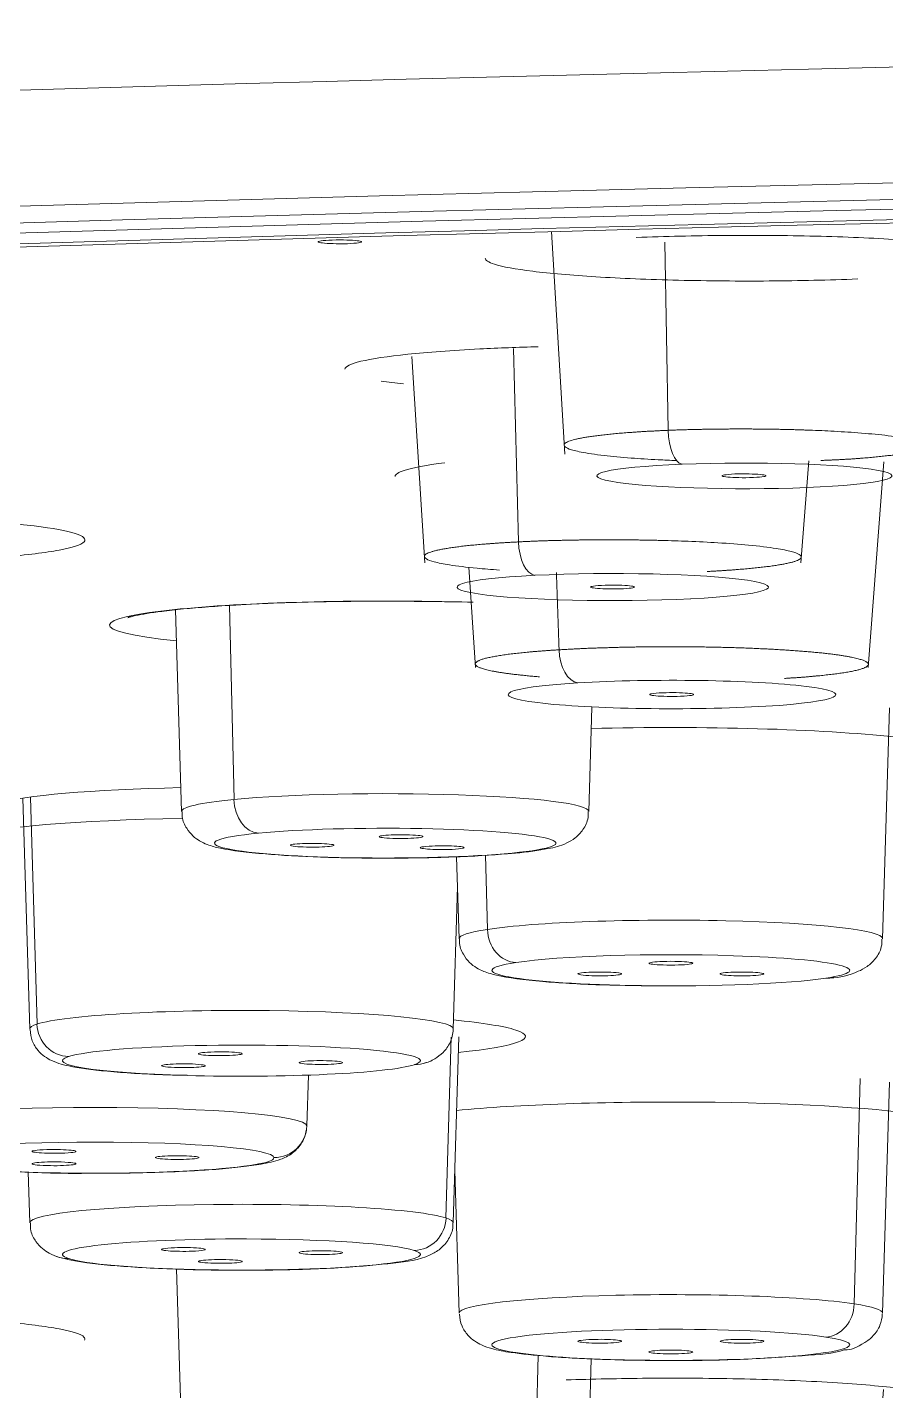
# Model space of a CAD drawing. Extents: x 19821 to 22981, y -91 to 2224.
# Drawn here: x 20650.47 to 20658.31, y 1301.33 to 1313.79 of the extents above; entities that cross this region are included whole.
import ezdxf

# ---------------------------------------------------------------- set-up
doc = ezdxf.new("R2010")
doc.units = 0
doc.header["$LTSCALE"] = 10
doc.header["$MEASUREMENT"] = 0
doc.layers.add('1', color=7, linetype='CONTINUOUS')

msp = doc.modelspace()

# ---------------------------------------------------------------- linework, layer by layer
at = {"layer": '1', "color": 7, "linetype": 'Continuous', "lineweight": 18}
for p, q in [((20655.259, 1311.92), (20655.38, 1309.886)), ((20653.985, 1310.778), (20654.102, 1308.893)), ((20657.536, 1308.893), (20657.61, 1309.827)), ((20658.152, 1307.937), (20658.294, 1309.818)), ((20654.505, 1308.854), (20654.565, 1307.937)), ((20651.827, 1308.465), (20651.882, 1306.623)), ((20655.6, 1306.623), (20655.629, 1307.577)), ((20658.283, 1305.461), (20658.347, 1307.571)), ((20650.431, 1306.745), (20650.495, 1304.636)), ((20654.393, 1306.21), (20654.416, 1305.461)), ((20654.362, 1304.636), (20654.401, 1305.939)), ((20654.362, 1302.866), (20654.413, 1304.564)), ((20653.025, 1303.751), (20653.039, 1304.215)), ((20658.283, 1302.04), (20658.347, 1304.15)), ((20650.481, 1303.33), (20650.495, 1302.866)), ((20654.377, 1303.344), (20654.416, 1302.04)), ((20651.835, 1302.445), (20651.882, 1300.879)), ((20655.6, 1300.879), (20655.622, 1301.624)), ((20658.152, 1299.477), (20658.292, 1301.342))]:
    msp.add_line(p, q, dxfattribs=at)
at = {"layer": '1', "color": 7, "linetype": 'Continuous', "lineweight": 13}
for p, q in [((20656.294, 1311.823), (20656.325, 1310.105)), ((20654.912, 1310.852), (20654.958, 1309.086)), ((20652.32, 1308.505), (20652.36, 1306.732)), ((20650.5, 1306.755), (20650.561, 1304.68)), ((20654.657, 1306.225), (20654.675, 1305.546)), ((20654.344, 1304.56), (20654.296, 1302.91)), ((20658.078, 1304.183), (20658.024, 1302.125)), ((20655.122, 1300.988), (20655.137, 1301.655))]:
    msp.add_line(p, q, dxfattribs=at)
for centre, major_axis, ratio, start_param, end_param in [((20690.341, 1302.937), (-124.486, 0), 0.087156, 4.712389, 6.292218), ((20653.741, 1308.326), (2.519, 0), 0.087156, 1.253921, 2.408554), ((20653.741, 1308.326), (2.519, 0), 0.087156, 2.408554, 3.85457), ((20656.349, 1307.164), (2.594, 0), 0.087156, 5.759587, 8.137919), ((20653.741, 1306.624), (-1.859, 0), 0.087156, 3.138976, 5.550147), ((20653.741, 1306.624), (-1.859, 0), 0.087156, 5.550147, 6.285819), ((20652.583, 1306.723), (0.029, -0.299), 0.740317, 4.612368, 6.153173), ((20652.428, 1306.339), (2.594, 0), 0.087156, 1.780628, 2.879793), ((20653.741, 1306.334), (-1.559, 0), 0.087156, 5.550147, 8.69174), ((20653.741, 1306.334), (-1.559, 0), 0.087156, 2.408554, 4.495799), ((20656.349, 1305.462), (-1.934, 0), 0.087156, 5.759587, 6.285853), ((20656.349, 1305.462), (-1.934, 0), 0.087156, 3.139009, 5.759587), ((20654.935, 1305.542), (0.045, -0.297), 0.86273, 4.569156, 6.109962), ((20656.349, 1305.172), (-1.634, 0), 0.087156, 2.617994, 4.355295), ((20656.349, 1305.172), (-1.634, 0), 0.087156, 5.759587, 7.687494), ((20652.428, 1304.637), (-1.934, 0), 0.087156, 3.138974, 6.021386), ((20652.428, 1304.637), (-1.934, 0), 0.087156, 6.021386, 6.287294), ((20650.85, 1304.683), (0.093, -0.285), 0.96225, 4.416408, 5.957214), ((20652.428, 1304.568), (2.594, 0), 0.087156, 0.261799, 0.728277), ((20652.428, 1304.568), (2.594, 0), 0.087156, 5.581007, 6.544985), ((20652.428, 1304.347), (-1.634, 0), 0.087156, 2.879793, 6.021386), ((20652.428, 1304.347), (-1.634, 0), 0.087156, 6.021386, 7.544862), ((20654.007, 1304.609), (-0.093, 0.285), 0.96225, 2.815621, 3.197306), ((20651.091, 1303.751), (-1.934, 0), 0.087156, 3.141593, 6.283185), ((20656.349, 1303.743), (2.594, 0), 0.087156, 0.523599, 2.425146), ((20652.725, 1303.76), (0.3, 0), 0.996195, 4.712389, 6.253194), ((20651.091, 1303.461), (-1.634, 0), 0.087156, 3.141593, 6.283185), ((20651.091, 1303.461), (-1.634, 0), 0.087156, 0, 3.141593), ((20652.428, 1302.866), (-1.934, 0), 0.087156, 3.403392, 6.285804), ((20654.007, 1302.912), (-0.093, -0.285), 0.96225, 0.325972, 1.866777), ((20652.428, 1302.866), (-1.934, 0), 0.087156, 3.139103, 3.403392), ((20652.428, 1302.576), (-1.634, 0), 0.087156, 4.683395, 6.544985), ((20650.85, 1302.838), (0.093, 0.285), 0.96225, 3.082554, 3.467564), ((20652.428, 1302.576), (-1.634, 0), 0.087156, 0.261799, 3.403392), ((20656.349, 1302.041), (-1.934, 0), 0.087156, 3.665191, 6.285769), ((20657.764, 1302.121), (-0.045, -0.297), 0.86273, 0.173224, 1.714029), ((20656.349, 1302.041), (-1.934, 0), 0.087156, 3.138925, 3.665191), ((20656.349, 1301.751), (-1.634, 0), 0.087156, 3.665191, 6.806784), ((20656.349, 1301.751), (-1.634, 0), 0.087156, 0.523599, 3.665191)]:
    msp.add_ellipse(centre, major_axis=major_axis, ratio=ratio, start_param=start_param, end_param=end_param, dxfattribs=at)
at = {"layer": '1', "color": 7, "linetype": 'Continuous', "lineweight": 18}
for centre, major_axis, ratio, start_param, end_param in [((20690.341, 1301.967), (-123.486, 0), 0.087156, 4.712389, 6.221456), ((20690.341, 1301.967), (121.8, 0), 0.087156, 1.570796, 4.70718), ((20690.341, 1302.016), (119.248, 0), 0.087156, 1.570796, 3.197179), ((20690.341, 1301.967), (-120.85, 0), 0.087156, 4.712389, 7.853982), ((20690.341, 1301.967), (119.464, 0), 0.087156, 1.570796, 3.186508), ((20656.452, 1310.094), (0.012, -0.3), 0.421238, 4.660047, 6.186708), ((20657.022, 1309.689), (-1.348, 0), 0.087156, 5.148781, 8.289831), ((20657.021, 1309.689), (-1.348, 0), 0.087156, 2.007474, 5.147951), ((20655.108, 1309.079), (0.015, -0.3), 0.498195, 4.664252, 6.182377), ((20655.819, 1308.673), (-1.422, 0), 0.087155, 2.094508, 5.235688), ((20655.82, 1308.673), (-1.422, 0), 0.087156, 5.235979, 8.377401), ((20655.5, 1308.097), (0.018, -0.299), 0.571416, 4.667181, 6.176721), ((20656.36, 1307.692), (-1.496, 0), 0.087157, 5.323976, 8.464053), ((20656.359, 1307.691), (-1.496, 0), 0.087156, 2.181689, 5.323153), ((20652.428, 1306.647), (2.294, 0), 0.087156, 1.814017, 2.879793), ((20653.741, 1306.334), (-1.559, 0), 0.087156, 4.495799, 5.550147), ((20654.9, 1306.542), (-0.029, 0.299), 0.740317, 3.01158, 3.276551), ((20656.349, 1305.172), (-1.634, 0), 0.087156, 4.355295, 5.759587), ((20656.349, 1305.172), (-1.634, 0), 0.087156, 1.404308, 2.617994), ((20657.764, 1305.4), (-0.045, 0.297), 0.86273, 2.968369, 3.25484), ((20652.428, 1304.347), (-1.634, 0), 0.087156, 1.261677, 2.879793), ((20652.428, 1302.576), (-1.634, 0), 0.087156, 3.403392, 4.683395), ((20654.935, 1301.979), (0.045, 0.297), 0.86273, 3.02813, 3.314816)]:
    msp.add_ellipse(centre, major_axis=major_axis, ratio=ratio, start_param=start_param, end_param=end_param, dxfattribs=at)
for points in [[(20653.258, 1311.843), (20653.212, 1311.841), (20653.144, 1311.836), (20653.117, 1311.826), (20653.158, 1311.816), (20653.26, 1311.809), (20653.345, 1311.809), (20653.395, 1311.81)], [(20653.395, 1311.81), (20653.441, 1311.812), (20653.509, 1311.817), (20653.537, 1311.828), (20653.495, 1311.838), (20653.394, 1311.844), (20653.308, 1311.844), (20653.258, 1311.843)], [(20654.605, 1310.848), (20654.778, 1310.857), (20654.956, 1310.864), (20655.138, 1310.868)], [(20653.909, 1310.529), (20653.834, 1310.537), (20653.766, 1310.546), (20653.705, 1310.555)], [(20656.933, 1309.706), (20656.889, 1309.703), (20656.825, 1309.698), (20656.808, 1309.687), (20656.859, 1309.677), (20656.968, 1309.672), (20657.054, 1309.672), (20657.103, 1309.674)], [(20657.103, 1309.674), (20657.147, 1309.676), (20657.211, 1309.681), (20657.227, 1309.693), (20657.176, 1309.702), (20657.067, 1309.708), (20656.981, 1309.707), (20656.933, 1309.706)], [(20655.716, 1308.688), (20655.674, 1308.686), (20655.616, 1308.68), (20655.61, 1308.669), (20655.671, 1308.66), (20655.785, 1308.655), (20655.87, 1308.656), (20655.916, 1308.658)], [(20655.916, 1308.658), (20655.958, 1308.661), (20656.016, 1308.666), (20656.022, 1308.678), (20655.961, 1308.687), (20655.847, 1308.692), (20655.763, 1308.69), (20655.716, 1308.688)], [(20656.242, 1307.706), (20656.203, 1307.703), (20656.151, 1307.697), (20656.156, 1307.686), (20656.225, 1307.677), (20656.344, 1307.673), (20656.427, 1307.675), (20656.471, 1307.677)], [(20656.471, 1307.677), (20656.51, 1307.68), (20656.563, 1307.686), (20656.557, 1307.698), (20656.488, 1307.706), (20656.369, 1307.71), (20656.287, 1307.708), (20656.242, 1307.706)], [(20653.266, 1306.32), (20653.245, 1306.324), (20653.193, 1306.33), (20653.068, 1306.333), (20652.955, 1306.33), (20652.874, 1306.321), (20652.874, 1306.314), (20652.885, 1306.309)], [(20652.885, 1306.309), (20652.906, 1306.305), (20652.958, 1306.299), (20653.082, 1306.296), (20653.196, 1306.3), (20653.276, 1306.308), (20653.276, 1306.316), (20653.266, 1306.32)], [(20653.928, 1306.41), (20653.877, 1306.411), (20653.79, 1306.41), (20653.7, 1306.402), (20653.676, 1306.392), (20653.722, 1306.381), (20653.796, 1306.378), (20653.845, 1306.376)], [(20653.845, 1306.376), (20653.896, 1306.376), (20653.983, 1306.377), (20654.073, 1306.385), (20654.097, 1306.395), (20654.052, 1306.405), (20653.977, 1306.409), (20653.928, 1306.41)], [(20654.113, 1306.304), (20654.082, 1306.301), (20654.047, 1306.294), (20654.082, 1306.283), (20654.171, 1306.276), (20654.297, 1306.274), (20654.372, 1306.278), (20654.41, 1306.281)], [(20654.41, 1306.281), (20654.44, 1306.285), (20654.475, 1306.292), (20654.441, 1306.303), (20654.352, 1306.309), (20654.225, 1306.311), (20654.151, 1306.307), (20654.113, 1306.304)], [(20656.349, 1305.255), (20656.298, 1305.254), (20656.215, 1305.252), (20656.146, 1305.242), (20656.147, 1305.232), (20656.217, 1305.223), (20656.299, 1305.22), (20656.349, 1305.22)], [(20656.349, 1305.22), (20656.401, 1305.22), (20656.484, 1305.223), (20656.553, 1305.232), (20656.552, 1305.243), (20656.482, 1305.252), (20656.4, 1305.254), (20656.349, 1305.255)], [(20655.873, 1305.148), (20655.843, 1305.152), (20655.778, 1305.157), (20655.649, 1305.157), (20655.546, 1305.152), (20655.488, 1305.142), (20655.506, 1305.135), (20655.527, 1305.13)], [(20655.527, 1305.13), (20655.557, 1305.127), (20655.622, 1305.122), (20655.751, 1305.121), (20655.854, 1305.127), (20655.912, 1305.136), (20655.894, 1305.144), (20655.873, 1305.148)], [(20656.826, 1305.148), (20656.805, 1305.144), (20656.787, 1305.136), (20656.846, 1305.126), (20656.95, 1305.121), (20657.078, 1305.122), (20657.142, 1305.127), (20657.172, 1305.13)], [(20657.172, 1305.13), (20657.193, 1305.135), (20657.211, 1305.142), (20657.151, 1305.152), (20657.048, 1305.157), (20656.92, 1305.157), (20656.856, 1305.152), (20656.826, 1305.148)], [(20652.183, 1304.427), (20652.134, 1304.425), (20652.061, 1304.421), (20652.023, 1304.41), (20652.054, 1304.4), (20652.149, 1304.393), (20652.236, 1304.392), (20652.286, 1304.393)], [(20652.286, 1304.393), (20652.334, 1304.395), (20652.407, 1304.399), (20652.446, 1304.41), (20652.414, 1304.42), (20652.319, 1304.427), (20652.233, 1304.428), (20652.183, 1304.427)], [(20652.039, 1304.313), (20651.999, 1304.316), (20651.922, 1304.319), (20651.796, 1304.317), (20651.712, 1304.309), (20651.685, 1304.298), (20651.724, 1304.292), (20651.757, 1304.288)], [(20651.757, 1304.288), (20651.797, 1304.285), (20651.874, 1304.282), (20652, 1304.284), (20652.084, 1304.292), (20652.111, 1304.303), (20652.072, 1304.309), (20652.039, 1304.313)], [(20652.96, 1304.334), (20652.952, 1304.33), (20652.956, 1304.322), (20653.044, 1304.314), (20653.159, 1304.311), (20653.281, 1304.315), (20653.328, 1304.321), (20653.346, 1304.325)], [(20653.346, 1304.325), (20653.354, 1304.33), (20653.349, 1304.337), (20653.262, 1304.346), (20653.147, 1304.348), (20653.025, 1304.345), (20652.978, 1304.339), (20652.96, 1304.334)], [(20650.616, 1303.533), (20650.574, 1303.531), (20650.516, 1303.525), (20650.51, 1303.514), (20650.571, 1303.505), (20650.685, 1303.5), (20650.769, 1303.501), (20650.816, 1303.503)], [(20650.816, 1303.503), (20650.858, 1303.506), (20650.916, 1303.511), (20650.921, 1303.523), (20650.861, 1303.531), (20650.747, 1303.537), (20650.663, 1303.535), (20650.616, 1303.533)], [(20652.041, 1303.461), (20652.036, 1303.466), (20652.008, 1303.473), (20651.9, 1303.479), (20651.78, 1303.479), (20651.673, 1303.473), (20651.646, 1303.466), (20651.641, 1303.461)], [(20651.641, 1303.461), (20651.646, 1303.457), (20651.674, 1303.45), (20651.782, 1303.444), (20651.902, 1303.444), (20652.009, 1303.45), (20652.036, 1303.457), (20652.041, 1303.461)], [(20650.816, 1303.42), (20650.769, 1303.422), (20650.684, 1303.423), (20650.569, 1303.418), (20650.51, 1303.409), (20650.517, 1303.398), (20650.575, 1303.392), (20650.616, 1303.39)], [(20650.616, 1303.39), (20650.663, 1303.388), (20650.748, 1303.386), (20650.863, 1303.392), (20650.922, 1303.401), (20650.915, 1303.412), (20650.857, 1303.417), (20650.816, 1303.42)], [(20651.757, 1302.635), (20651.724, 1302.631), (20651.685, 1302.624), (20651.713, 1302.613), (20651.798, 1302.606), (20651.923, 1302.604), (20652, 1302.607), (20652.039, 1302.61)], [(20652.039, 1302.61), (20652.072, 1302.613), (20652.111, 1302.62), (20652.083, 1302.631), (20651.998, 1302.639), (20651.873, 1302.641), (20651.796, 1302.637), (20651.757, 1302.635)], [(20653.346, 1302.598), (20653.327, 1302.602), (20653.28, 1302.608), (20653.157, 1302.611), (20653.042, 1302.609), (20652.956, 1302.6), (20652.952, 1302.593), (20652.96, 1302.588)], [(20652.96, 1302.588), (20652.978, 1302.584), (20653.026, 1302.578), (20653.149, 1302.575), (20653.264, 1302.577), (20653.35, 1302.586), (20653.354, 1302.593), (20653.346, 1302.598)], [(20652.286, 1302.53), (20652.235, 1302.53), (20652.148, 1302.53), (20652.053, 1302.522), (20652.023, 1302.512), (20652.062, 1302.502), (20652.135, 1302.498), (20652.183, 1302.496)], [(20652.183, 1302.496), (20652.233, 1302.495), (20652.32, 1302.496), (20652.416, 1302.503), (20652.446, 1302.513), (20652.406, 1302.524), (20652.334, 1302.528), (20652.286, 1302.53)], [(20655.527, 1301.792), (20655.506, 1301.788), (20655.488, 1301.781), (20655.547, 1301.771), (20655.651, 1301.766), (20655.779, 1301.766), (20655.843, 1301.771), (20655.873, 1301.775)], [(20655.873, 1301.775), (20655.894, 1301.779), (20655.912, 1301.787), (20655.852, 1301.797), (20655.749, 1301.802), (20655.621, 1301.801), (20655.557, 1301.796), (20655.527, 1301.792)], [(20656.349, 1301.703), (20656.298, 1301.703), (20656.215, 1301.7), (20656.146, 1301.691), (20656.147, 1301.68), (20656.217, 1301.671), (20656.299, 1301.669), (20656.349, 1301.668)], [(20656.349, 1301.668), (20656.401, 1301.669), (20656.484, 1301.671), (20656.553, 1301.681), (20656.552, 1301.691), (20656.482, 1301.7), (20656.4, 1301.703), (20656.349, 1301.703)], [(20657.172, 1301.792), (20657.142, 1301.796), (20657.077, 1301.801), (20656.948, 1301.802), (20656.845, 1301.796), (20656.787, 1301.786), (20656.805, 1301.779), (20656.826, 1301.775)], [(20656.826, 1301.775), (20656.856, 1301.771), (20656.921, 1301.766), (20657.05, 1301.766), (20657.153, 1301.771), (20657.211, 1301.781), (20657.193, 1301.788), (20657.172, 1301.792)]]:
    msp.add_open_spline(points, degree=3, dxfattribs=at)
for points, knots in [([(20656.034, 1311.866), (20656.298, 1311.877), (20656.834, 1311.889), (20657.683, 1311.883), (20658.456, 1311.85), (20659.038, 1311.799), (20659.377, 1311.737), (20659.439, 1311.693), (20659.435, 1311.674)], [0, 0, 0, 0, 0.171891, 0.343781, 0.515672, 0.687562, 0.859453, 1, 1, 1, 1]), ([(20658.056, 1311.488), (20657.792, 1311.477), (20657.256, 1311.465), (20656.407, 1311.472), (20655.634, 1311.504), (20655.052, 1311.555), (20654.719, 1311.616), (20654.654, 1311.659), (20654.654, 1311.677)], [0, 0, 0, 0, 0.173425, 0.346849, 0.520274, 0.693699, 0.867123, 1, 1, 1, 1]), ([(20653.373, 1310.665), (20653.376, 1310.689), (20653.475, 1310.738), (20653.913, 1310.803), (20654.346, 1310.835), (20654.605, 1310.848)], [0, 0, 0, 0, 0.324104, 0.662052, 1, 1, 1, 1]), ([(20656.399, 1309.829), (20656.343, 1309.831), (20656.198, 1309.837), (20655.967, 1309.852), (20655.719, 1309.875), (20655.528, 1309.904), (20655.415, 1309.933), (20655.371, 1309.96), (20655.375, 1309.984), (20655.412, 1310.004), (20655.456, 1310.017), (20655.489, 1310.025), (20655.506, 1310.029), (20655.523, 1310.033), (20655.542, 1310.036), (20655.562, 1310.04), (20655.582, 1310.043), (20655.603, 1310.046), (20655.626, 1310.05), (20655.649, 1310.053), (20655.673, 1310.056), (20655.698, 1310.059), (20655.723, 1310.062), (20655.75, 1310.065), (20655.777, 1310.068), (20655.805, 1310.071), (20655.833, 1310.074), (20655.862, 1310.076), (20655.892, 1310.079), (20655.923, 1310.081), (20655.954, 1310.084), (20655.985, 1310.086), (20656.017, 1310.088), (20656.05, 1310.091), (20656.083, 1310.093), (20656.116, 1310.095), (20656.15, 1310.097), (20656.185, 1310.098), (20656.219, 1310.1), (20656.254, 1310.102), (20656.29, 1310.103), (20656.314, 1310.104), (20656.325, 1310.105)], [0, 0, 0, 0, 0.047565, 0.125486, 0.216926, 0.321847, 0.40686, 0.483254, 0.551029, 0.610185, 0.660721, 0.672245, 0.683729, 0.695175, 0.706583, 0.717951, 0.729281, 0.740572, 0.751825, 0.763039, 0.774214, 0.785351, 0.796449, 0.807509, 0.81853, 0.829512, 0.840456, 0.851361, 0.862228, 0.873057, 0.883847, 0.894598, 0.905311, 0.915986, 0.926622, 0.937219, 0.947779, 0.9583, 0.968782, 0.979227, 0.989632, 1, 1, 1, 1]), ([(20656.325, 1310.105), (20656.332, 1310.105), (20656.345, 1310.106), (20656.364, 1310.106), (20656.384, 1310.107), (20656.403, 1310.108), (20656.423, 1310.109), (20656.443, 1310.109), (20656.463, 1310.11), (20656.483, 1310.11), (20656.503, 1310.111), (20656.524, 1310.112), (20656.544, 1310.112), (20656.565, 1310.113), (20656.586, 1310.113), (20656.607, 1310.114), (20656.628, 1310.114), (20656.649, 1310.114), (20656.67, 1310.115), (20656.692, 1310.115), (20656.713, 1310.116), (20656.735, 1310.116), (20656.756, 1310.116), (20656.778, 1310.116), (20656.8, 1310.117), (20656.822, 1310.117), (20656.844, 1310.117), (20656.866, 1310.117), (20656.888, 1310.117), (20656.91, 1310.118), (20656.932, 1310.118), (20656.955, 1310.118), (20656.977, 1310.118), (20656.999, 1310.118), (20657.022, 1310.118), (20657.044, 1310.118), (20657.067, 1310.118), (20657.089, 1310.117), (20657.112, 1310.117), (20657.135, 1310.117), (20657.157, 1310.117), (20657.18, 1310.117), (20657.203, 1310.116), (20657.225, 1310.116), (20657.248, 1310.116), (20657.271, 1310.115), (20657.293, 1310.115), (20657.316, 1310.115), (20657.339, 1310.114), (20657.361, 1310.114), (20657.384, 1310.113), (20657.406, 1310.113), (20657.429, 1310.112), (20657.451, 1310.112), (20657.474, 1310.111), (20657.496, 1310.11), (20657.518, 1310.11), (20657.541, 1310.109), (20657.563, 1310.108), (20657.655, 1310.105), (20657.828, 1310.098), (20658.076, 1310.082), (20658.325, 1310.059), (20658.516, 1310.03), (20658.629, 1310.001), (20658.673, 1309.974), (20658.668, 1309.95), (20658.631, 1309.93), (20658.587, 1309.917), (20658.554, 1309.909), (20658.538, 1309.905), (20658.52, 1309.901), (20658.501, 1309.898), (20658.482, 1309.894), (20658.461, 1309.891), (20658.44, 1309.887), (20658.417, 1309.884), (20658.394, 1309.881), (20658.37, 1309.878), (20658.345, 1309.875), (20658.32, 1309.872), (20658.293, 1309.869), (20658.266, 1309.866), (20658.238, 1309.863), (20658.21, 1309.86), (20658.181, 1309.858), (20658.151, 1309.855), (20658.121, 1309.852), (20658.09, 1309.85), (20658.058, 1309.848), (20658.026, 1309.845), (20657.993, 1309.843), (20657.96, 1309.841), (20657.927, 1309.839), (20657.893, 1309.837), (20657.859, 1309.836), (20657.824, 1309.834), (20657.789, 1309.832), (20657.754, 1309.831), (20657.73, 1309.83), (20657.718, 1309.829)], [0, 0, 0, 0, 0.004085, 0.008179, 0.01228, 0.016389, 0.020507, 0.024632, 0.028765, 0.032907, 0.037056, 0.041213, 0.045379, 0.049552, 0.053733, 0.057922, 0.06212, 0.066325, 0.070538, 0.074759, 0.078989, 0.083226, 0.087471, 0.091724, 0.095986, 0.100255, 0.104532, 0.108818, 0.113111, 0.117413, 0.121722, 0.126039, 0.130365, 0.134698, 0.13904, 0.143389, 0.147747, 0.152113, 0.156486, 0.160868, 0.165258, 0.169655, 0.174061, 0.178475, 0.182897, 0.187327, 0.191765, 0.196211, 0.200665, 0.205127, 0.209597, 0.214075, 0.218561, 0.223056, 0.227558, 0.232069, 0.236587, 0.241114, 0.245648, 0.250191, 0.297762, 0.355246, 0.422636, 0.499927, 0.562657, 0.619022, 0.66901, 0.71261, 0.749816, 0.758314, 0.766783, 0.775224, 0.783637, 0.792021, 0.800377, 0.808705, 0.817003, 0.825274, 0.833515, 0.841729, 0.849914, 0.85807, 0.866198, 0.874297, 0.882368, 0.89041, 0.898423, 0.906409, 0.914365, 0.922293, 0.930192, 0.938063, 0.945905, 0.953719, 0.961504, 0.96926, 0.976988, 0.984687, 0.992358, 1, 1, 1, 1]), ([(20653.831, 1309.684), (20653.832, 1309.702), (20653.898, 1309.747), (20654.119, 1309.788), (20654.285, 1309.809)], [0, 0, 0, 0, 0.419647, 1, 1, 1, 1]), ([(20647.705, 1309.315), (20647.881, 1309.32), (20648.356, 1309.328), (20649.147, 1309.322), (20649.941, 1309.289), (20650.58, 1309.234), (20650.958, 1309.164), (20651.044, 1309.085), (20650.807, 1309.009), (20650.473, 1308.967), (20650.255, 1308.948)], [0, 0, 0, 0, 0.081438, 0.212661, 0.343884, 0.475108, 0.606331, 0.737554, 0.868777, 1, 1, 1, 1]), ([(20654.784, 1308.829), (20654.711, 1308.834), (20654.538, 1308.848), (20654.329, 1308.873), (20654.183, 1308.902), (20654.111, 1308.929), (20654.092, 1308.954), (20654.11, 1308.975), (20654.142, 1308.989), (20654.169, 1308.997), (20654.182, 1309.001), (20654.197, 1309.005), (20654.213, 1309.009), (20654.23, 1309.013), (20654.248, 1309.016), (20654.267, 1309.02), (20654.287, 1309.023), (20654.307, 1309.027), (20654.329, 1309.03), (20654.352, 1309.034), (20654.376, 1309.037), (20654.4, 1309.04), (20654.426, 1309.044), (20654.452, 1309.047), (20654.479, 1309.05), (20654.506, 1309.053), (20654.535, 1309.056), (20654.564, 1309.058), (20654.594, 1309.061), (20654.624, 1309.064), (20654.655, 1309.066), (20654.687, 1309.069), (20654.719, 1309.071), (20654.752, 1309.074), (20654.785, 1309.076), (20654.819, 1309.078), (20654.853, 1309.08), (20654.888, 1309.082), (20654.923, 1309.084), (20654.947, 1309.085), (20654.958, 1309.086)], [0, 0, 0, 0, 0.080563, 0.203502, 0.303531, 0.393351, 0.47296, 0.542352, 0.601527, 0.615084, 0.628595, 0.642058, 0.655475, 0.668844, 0.682167, 0.695442, 0.708671, 0.721853, 0.734988, 0.748076, 0.761117, 0.774111, 0.787058, 0.799958, 0.812812, 0.825619, 0.838379, 0.851092, 0.863758, 0.876377, 0.88895, 0.901476, 0.913955, 0.926387, 0.938773, 0.951112, 0.963404, 0.975649, 0.987848, 1, 1, 1, 1]), ([(20654.958, 1309.086), (20654.964, 1309.086), (20654.975, 1309.087), (20654.992, 1309.088), (20655.009, 1309.088), (20655.027, 1309.089), (20655.044, 1309.09), (20655.061, 1309.091), (20655.079, 1309.091), (20655.097, 1309.092), (20655.115, 1309.093), (20655.133, 1309.094), (20655.151, 1309.094), (20655.169, 1309.095), (20655.187, 1309.095), (20655.206, 1309.096), (20655.224, 1309.097), (20655.243, 1309.097), (20655.262, 1309.098), (20655.281, 1309.098), (20655.3, 1309.099), (20655.319, 1309.099), (20655.338, 1309.1), (20655.357, 1309.1), (20655.377, 1309.101), (20655.396, 1309.101), (20655.416, 1309.102), (20655.436, 1309.102), (20655.455, 1309.102), (20655.475, 1309.103), (20655.495, 1309.103), (20655.515, 1309.103), (20655.535, 1309.104), (20655.556, 1309.104), (20655.576, 1309.104), (20655.596, 1309.104), (20655.616, 1309.105), (20655.637, 1309.105), (20655.657, 1309.105), (20655.678, 1309.105), (20655.699, 1309.105), (20655.719, 1309.105), (20655.74, 1309.105), (20655.761, 1309.105), (20655.782, 1309.105), (20655.802, 1309.105), (20655.823, 1309.105), (20655.844, 1309.105), (20655.865, 1309.105), (20655.886, 1309.105), (20655.907, 1309.105), (20655.928, 1309.105), (20655.949, 1309.105), (20655.97, 1309.104), (20655.991, 1309.104), (20656.012, 1309.104), (20656.033, 1309.104), (20656.055, 1309.103), (20656.076, 1309.103), (20656.097, 1309.103), (20656.118, 1309.102), (20656.139, 1309.102), (20656.16, 1309.102), (20656.181, 1309.101), (20656.202, 1309.101), (20656.223, 1309.1), (20656.244, 1309.1), (20656.34, 1309.097), (20656.526, 1309.091), (20656.8, 1309.078), (20657.082, 1309.056), (20657.309, 1309.028), (20657.455, 1308.999), (20657.528, 1308.972), (20657.547, 1308.948), (20657.529, 1308.927), (20657.496, 1308.913), (20657.47, 1308.904), (20657.456, 1308.9), (20657.442, 1308.897), (20657.426, 1308.893), (20657.409, 1308.889), (20657.391, 1308.885), (20657.372, 1308.882), (20657.352, 1308.878), (20657.332, 1308.875), (20657.31, 1308.871), (20657.287, 1308.868), (20657.264, 1308.864), (20657.239, 1308.861), (20657.214, 1308.858), (20657.188, 1308.855), (20657.161, 1308.852), (20657.133, 1308.849), (20657.105, 1308.846), (20657.076, 1308.843), (20657.046, 1308.84), (20657.015, 1308.838), (20656.984, 1308.835), (20656.953, 1308.833), (20656.92, 1308.83), (20656.887, 1308.828), (20656.854, 1308.826), (20656.82, 1308.823), (20656.786, 1308.821), (20656.751, 1308.819), (20656.716, 1308.817), (20656.692, 1308.816), (20656.68, 1308.816)], [0, 0, 0, 0, 0.003581, 0.007169, 0.010763, 0.014363, 0.01797, 0.021584, 0.025204, 0.02883, 0.032463, 0.036102, 0.039747, 0.043399, 0.047058, 0.050723, 0.054394, 0.058072, 0.061756, 0.065446, 0.069144, 0.072847, 0.076557, 0.080273, 0.083996, 0.087726, 0.091461, 0.095203, 0.098952, 0.102707, 0.106469, 0.110237, 0.114011, 0.117792, 0.121579, 0.125373, 0.129173, 0.13298, 0.136793, 0.140613, 0.144439, 0.148271, 0.15211, 0.155955, 0.159807, 0.163666, 0.16753, 0.171402, 0.175279, 0.179163, 0.183054, 0.186951, 0.190855, 0.194765, 0.198681, 0.202604, 0.206533, 0.210469, 0.214411, 0.21836, 0.222316, 0.226277, 0.230245, 0.23422, 0.238201, 0.242189, 0.246183, 0.250183, 0.29761, 0.355048, 0.422489, 0.499923, 0.562507, 0.618797, 0.668784, 0.712461, 0.74982, 0.7583, 0.766752, 0.775177, 0.783575, 0.791945, 0.800289, 0.808605, 0.816893, 0.825155, 0.833389, 0.841596, 0.849776, 0.857928, 0.866053, 0.874151, 0.882222, 0.890265, 0.898281, 0.906269, 0.91423, 0.922164, 0.930071, 0.93795, 0.945802, 0.953627, 0.961424, 0.969194, 0.976936, 0.984652, 0.99234, 1, 1, 1, 1]), ([(20651.898, 1308.473), (20652.043, 1308.487), (20652.422, 1308.516), (20653.202, 1308.545), (20653.949, 1308.545), (20654.409, 1308.538), (20654.545, 1308.535)], [0, 0, 0, 0, 0.22183, 0.533438, 0.854492, 1, 1, 1, 1]), ([(20651.423, 1308.414), (20651.41, 1308.403), (20651.388, 1308.391), (20651.391, 1308.394), (20651.469, 1308.417), (20651.649, 1308.447), (20651.825, 1308.466), (20651.898, 1308.473)], [0, 0, 0, 0, 0.08984, 0.214391, 0.42558, 0.786251, 1, 1, 1, 1]), ([(20655.149, 1307.853), (20655.142, 1307.854), (20655.125, 1307.855), (20655.1, 1307.857), (20655.075, 1307.859), (20655.05, 1307.862), (20655.025, 1307.864), (20655.001, 1307.867), (20654.978, 1307.869), (20654.954, 1307.872), (20654.931, 1307.874), (20654.909, 1307.877), (20654.881, 1307.88), (20654.848, 1307.885), (20654.812, 1307.89), (20654.778, 1307.895), (20654.747, 1307.901), (20654.718, 1307.906), (20654.692, 1307.912), (20654.668, 1307.917), (20654.647, 1307.923), (20654.628, 1307.928), (20654.612, 1307.934), (20654.598, 1307.939), (20654.587, 1307.945), (20654.577, 1307.951), (20654.571, 1307.956), (20654.566, 1307.962), (20654.563, 1307.967), (20654.563, 1307.972), (20654.564, 1307.978), (20654.568, 1307.983), (20654.573, 1307.988), (20654.58, 1307.993), (20654.589, 1307.998), (20654.6, 1308.003), (20654.612, 1308.008), (20654.626, 1308.013), (20654.641, 1308.018), (20654.658, 1308.022), (20654.676, 1308.027), (20654.696, 1308.031), (20654.716, 1308.035), (20654.738, 1308.039), (20654.761, 1308.043), (20654.785, 1308.047), (20654.81, 1308.051), (20654.836, 1308.055), (20654.863, 1308.059), (20654.891, 1308.062), (20654.919, 1308.066), (20654.948, 1308.069), (20654.978, 1308.072), (20655.008, 1308.075), (20655.038, 1308.078), (20655.069, 1308.081), (20655.101, 1308.084), (20655.133, 1308.086), (20655.165, 1308.089), (20655.197, 1308.091), (20655.23, 1308.094), (20655.263, 1308.096), (20655.295, 1308.098), (20655.318, 1308.099), (20655.329, 1308.1)], [0, 0, 0, 0, 0.009724, 0.020859, 0.032046, 0.043285, 0.054577, 0.06592, 0.077315, 0.088762, 0.100261, 0.111812, 0.123415, 0.145206, 0.166812, 0.188234, 0.209472, 0.230525, 0.251395, 0.27208, 0.29258, 0.312897, 0.333029, 0.352977, 0.372741, 0.392321, 0.411717, 0.430928, 0.449956, 0.468799, 0.487458, 0.505933, 0.524225, 0.542331, 0.560254, 0.577993, 0.595548, 0.612919, 0.630106, 0.647109, 0.663928, 0.680562, 0.697013, 0.71328, 0.729363, 0.745262, 0.760977, 0.776509, 0.791856, 0.807019, 0.821999, 0.836794, 0.851406, 0.865834, 0.880078, 0.894138, 0.908014, 0.921706, 0.935215, 0.948539, 0.96168, 0.974637, 0.987411, 1, 1, 1, 1]), ([(20655.329, 1308.1), (20655.334, 1308.1), (20655.346, 1308.101), (20655.364, 1308.102), (20655.382, 1308.103), (20655.401, 1308.104), (20655.42, 1308.105), (20655.439, 1308.106), (20655.458, 1308.107), (20655.478, 1308.108), (20655.498, 1308.109), (20655.518, 1308.11), (20655.538, 1308.111), (20655.559, 1308.112), (20655.58, 1308.113), (20655.602, 1308.114), (20655.623, 1308.115), (20655.645, 1308.116), (20655.667, 1308.116), (20655.69, 1308.117), (20655.713, 1308.118), (20655.736, 1308.119), (20655.759, 1308.119), (20655.782, 1308.12), (20655.806, 1308.121), (20655.83, 1308.122), (20655.855, 1308.122), (20655.879, 1308.123), (20655.904, 1308.123), (20655.93, 1308.124), (20655.955, 1308.124), (20655.981, 1308.125), (20656.006, 1308.125), (20656.033, 1308.126), (20656.059, 1308.126), (20656.086, 1308.127), (20656.112, 1308.127), (20656.14, 1308.127), (20656.167, 1308.127), (20656.194, 1308.128), (20656.222, 1308.128), (20656.25, 1308.128), (20656.278, 1308.128), (20656.306, 1308.128), (20656.335, 1308.128), (20656.363, 1308.128), (20656.392, 1308.128), (20656.421, 1308.128), (20656.45, 1308.128), (20656.479, 1308.128), (20656.509, 1308.128), (20656.538, 1308.127), (20656.568, 1308.127), (20656.598, 1308.127), (20656.627, 1308.126), (20656.657, 1308.126), (20656.687, 1308.125), (20656.717, 1308.125), (20656.748, 1308.124), (20656.778, 1308.124), (20656.808, 1308.123), (20656.838, 1308.122), (20656.868, 1308.121), (20656.899, 1308.12), (20656.929, 1308.12), (20656.959, 1308.119), (20656.989, 1308.118), (20657.019, 1308.117), (20657.05, 1308.115), (20657.08, 1308.114), (20657.11, 1308.113), (20657.139, 1308.112), (20657.169, 1308.11), (20657.199, 1308.109), (20657.228, 1308.108), (20657.257, 1308.106), (20657.286, 1308.105), (20657.315, 1308.103), (20657.344, 1308.101), (20657.373, 1308.1), (20657.401, 1308.098), (20657.429, 1308.096), (20657.457, 1308.094), (20657.484, 1308.092), (20657.511, 1308.09), (20657.538, 1308.088), (20657.565, 1308.086), (20657.591, 1308.084), (20657.617, 1308.081), (20657.642, 1308.079), (20657.667, 1308.077), (20657.692, 1308.074), (20657.716, 1308.072), (20657.74, 1308.07), (20657.763, 1308.067), (20657.785, 1308.064), (20657.808, 1308.062), (20657.836, 1308.058), (20657.869, 1308.054), (20657.905, 1308.049), (20657.939, 1308.043), (20657.97, 1308.038), (20657.999, 1308.032), (20658.025, 1308.027), (20658.049, 1308.021), (20658.07, 1308.016), (20658.089, 1308.01), (20658.105, 1308.005), (20658.119, 1307.999), (20658.13, 1307.993), (20658.139, 1307.988), (20658.146, 1307.982), (20658.151, 1307.977), (20658.154, 1307.972), (20658.154, 1307.966), (20658.153, 1307.961), (20658.149, 1307.956), (20658.144, 1307.95), (20658.137, 1307.945), (20658.128, 1307.94), (20658.117, 1307.935), (20658.105, 1307.93), (20658.091, 1307.926), (20658.076, 1307.921), (20658.059, 1307.916), (20658.041, 1307.912), (20658.021, 1307.908), (20658, 1307.903), (20657.978, 1307.899), (20657.955, 1307.895), (20657.931, 1307.891), (20657.906, 1307.887), (20657.88, 1307.884), (20657.854, 1307.88), (20657.826, 1307.876), (20657.798, 1307.873), (20657.769, 1307.87), (20657.739, 1307.867), (20657.709, 1307.863), (20657.678, 1307.861), (20657.647, 1307.858), (20657.616, 1307.855), (20657.584, 1307.852), (20657.552, 1307.85), (20657.52, 1307.847), (20657.487, 1307.845), (20657.454, 1307.843), (20657.422, 1307.841), (20657.399, 1307.839), (20657.388, 1307.838)], [0, 0, 0, 0, 0.003803, 0.007635, 0.011496, 0.015387, 0.019308, 0.023259, 0.027239, 0.031248, 0.035287, 0.039356, 0.043454, 0.047582, 0.05174, 0.055927, 0.060143, 0.06439, 0.068665, 0.072971, 0.077306, 0.08167, 0.086065, 0.090488, 0.094942, 0.099425, 0.103937, 0.108479, 0.113051, 0.117652, 0.122283, 0.126943, 0.131634, 0.136353, 0.141102, 0.145881, 0.15069, 0.155528, 0.160395, 0.165293, 0.17022, 0.175176, 0.180162, 0.185178, 0.190223, 0.195298, 0.200402, 0.205537, 0.2107, 0.215894, 0.221116, 0.226369, 0.231651, 0.236963, 0.242304, 0.247675, 0.253076, 0.258506, 0.263966, 0.269455, 0.274974, 0.280523, 0.286101, 0.291709, 0.297347, 0.303014, 0.308711, 0.314437, 0.320193, 0.325979, 0.331794, 0.337639, 0.343514, 0.349418, 0.355352, 0.361315, 0.367308, 0.373331, 0.379384, 0.385466, 0.391577, 0.397719, 0.403889, 0.41009, 0.41632, 0.42258, 0.42887, 0.435189, 0.441538, 0.447916, 0.454324, 0.460762, 0.46723, 0.473727, 0.480254, 0.48681, 0.493396, 0.500012, 0.512443, 0.524769, 0.53699, 0.549106, 0.561118, 0.573024, 0.584825, 0.596521, 0.608112, 0.619598, 0.630979, 0.642255, 0.653426, 0.664492, 0.675452, 0.686308, 0.697058, 0.707704, 0.718244, 0.728679, 0.739009, 0.749234, 0.759354, 0.769369, 0.779278, 0.789083, 0.798782, 0.808376, 0.817865, 0.827248, 0.836527, 0.8457, 0.854768, 0.863731, 0.872589, 0.881341, 0.889988, 0.89853, 0.906967, 0.915299, 0.923525, 0.931646, 0.939662, 0.947573, 0.955378, 0.963078, 0.970673, 0.978163, 0.985547, 0.992826, 1, 1, 1, 1]), ([(20651.888, 1306.624), (20651.886, 1306.607), (20651.885, 1306.552), (20651.923, 1306.469), (20651.985, 1306.395), (20652.053, 1306.348), (20652.136, 1306.311), (20652.287, 1306.272), (20652.597, 1306.234), (20653.145, 1306.203), (20653.757, 1306.193), (20654.367, 1306.204), (20654.741, 1306.226), (20654.906, 1306.241), (20654.928, 1306.243)], [0, 0, 0, 0, 0.013453, 0.044902, 0.072297, 0.099955, 0.134718, 0.203069, 0.373118, 0.520816, 0.674895, 0.826584, 0.9753, 1, 1, 1, 1]), ([(20654.928, 1306.243), (20655.041, 1306.251), (20655.223, 1306.281), (20655.356, 1306.31), (20655.473, 1306.373), (20655.551, 1306.453), (20655.596, 1306.545), (20655.596, 1306.604), (20655.594, 1306.623)], [0, 0, 0, 0, 0.374942, 0.655805, 0.763253, 0.858211, 0.955555, 1, 1, 1, 1]), ([(20654.421, 1305.464), (20654.419, 1305.453), (20654.414, 1305.402), (20654.449, 1305.319), (20654.51, 1305.24), (20654.58, 1305.189), (20654.661, 1305.152), (20654.814, 1305.11), (20655.124, 1305.07), (20655.618, 1305.039), (20655.946, 1305.034), (20656.08, 1305.033)], [0, 0, 0, 0, 0.014629, 0.067056, 0.111919, 0.156762, 0.212123, 0.316883, 0.601441, 0.847039, 1, 1, 1, 1]), ([(20657.809, 1305.103), (20657.889, 1305.102), (20658.002, 1305.135), (20658.136, 1305.197), (20658.221, 1305.273), (20658.275, 1305.369), (20658.278, 1305.433), (20658.277, 1305.458)], [0, 0, 0, 0, 0.50675, 0.664736, 0.798005, 0.92494, 1, 1, 1, 1]), ([(20650.499, 1304.633), (20650.5, 1304.595), (20650.511, 1304.525), (20650.567, 1304.438), (20650.634, 1304.38), (20650.708, 1304.339), (20650.838, 1304.296), (20651.076, 1304.259), (20651.493, 1304.224), (20651.81, 1304.215), (20651.933, 1304.213)], [0, 0, 0, 0, 0.051583, 0.103149, 0.151906, 0.20679, 0.293545, 0.560992, 0.840266, 1, 1, 1, 1]), ([(20654.099, 1304.324), (20654.128, 1304.329), (20654.18, 1304.353), (20654.269, 1304.414), (20654.341, 1304.511), (20654.358, 1304.589), (20654.362, 1304.632)], [0, 0, 0, 0, 0.335065, 0.563801, 0.780022, 1, 1, 1, 1]), ([(20649.157, 1303.76), (20649.159, 1303.713), (20649.174, 1303.637), (20649.236, 1303.545), (20649.304, 1303.49), (20649.379, 1303.45), (20649.526, 1303.404), (20649.805, 1303.365), (20650.362, 1303.33), (20650.794, 1303.315), (20651.012, 1303.318), (20651.015, 1303.318)], [0, 0, 0, 0, 0.053326, 0.095869, 0.136763, 0.183925, 0.262186, 0.529208, 0.75861, 0.996796, 1, 1, 1, 1]), ([(20651.015, 1303.318), (20651.235, 1303.317), (20651.65, 1303.323), (20652.224, 1303.351), (20652.585, 1303.393), (20652.757, 1303.432), (20652.879, 1303.484), (20652.976, 1303.578), (20653.019, 1303.677), (20653.025, 1303.739), (20653.025, 1303.76)], [0, 0, 0, 0, 0.217825, 0.438633, 0.664778, 0.801881, 0.878347, 0.929019, 0.976031, 1, 1, 1, 1]), ([(20650.501, 1302.864), (20650.499, 1302.839), (20650.502, 1302.778), (20650.547, 1302.693), (20650.612, 1302.625), (20650.686, 1302.579), (20650.732, 1302.558), (20650.757, 1302.553)], [0, 0, 0, 0, 0.127033, 0.327454, 0.508125, 0.698744, 1, 1, 1, 1]), ([(20650.757, 1302.553), (20650.826, 1302.533), (20651.018, 1302.493), (20651.466, 1302.455), (20652.092, 1302.431), (20652.76, 1302.432), (20653.367, 1302.452), (20653.865, 1302.501), (20654.063, 1302.526), (20654.238, 1302.615), (20654.323, 1302.71), (20654.363, 1302.803), (20654.359, 1302.855), (20654.357, 1302.867)], [0, 0, 0, 0, 0.107035, 0.238664, 0.374107, 0.502884, 0.630562, 0.759853, 0.899727, 0.936077, 0.965067, 0.992458, 1, 1, 1, 1]), ([(20650.255, 1301.96), (20650.474, 1301.941), (20650.807, 1301.899), (20650.994, 1301.839), (20651.001, 1301.803), (20650.996, 1301.794)], [0, 0, 0, 0, 0.42235, 0.8447, 1, 1, 1, 1]), ([(20654.419, 1302.032), (20654.421, 1301.992), (20654.435, 1301.922), (20654.494, 1301.836), (20654.561, 1301.78), (20654.636, 1301.74), (20654.733, 1301.71), (20654.828, 1301.689), (20654.89, 1301.682)], [0, 0, 0, 0, 0.117192, 0.227344, 0.332996, 0.454365, 0.654217, 1, 1, 1, 1]), ([(20657.939, 1301.706), (20657.991, 1301.701), (20658.071, 1301.735), (20658.198, 1301.825), (20658.265, 1301.923), (20658.279, 1301.997), (20658.28, 1302.035)], [0, 0, 0, 0, 0.50444, 0.684182, 0.8512, 1, 1, 1, 1]), ([(20654.89, 1301.682), (20654.987, 1301.668), (20655.233, 1301.641), (20655.756, 1301.613), (20656.396, 1301.604), (20657.036, 1301.615), (20657.584, 1301.656), (20657.836, 1301.669), (20657.937, 1301.706), (20657.939, 1301.706)], [0, 0, 0, 0, 0.140082, 0.305134, 0.478011, 0.648651, 0.819926, 0.997099, 1, 1, 1, 1]), ([(20655.394, 1301.43), (20655.63, 1301.438), (20656.174, 1301.45), (20657.04, 1301.443), (20657.572, 1301.422), (20657.825, 1301.407)], [0, 0, 0, 0, 0.302251, 0.651125, 1, 1, 1, 1]), ([(20657.825, 1301.407), (20658.078, 1301.391), (20658.49, 1301.355), (20658.875, 1301.283), (20658.947, 1301.204), (20658.739, 1301.137), (20658.465, 1301.099), (20658.329, 1301.085)], [0, 0, 0, 0, 0.211583, 0.423167, 0.63475, 0.846334, 1, 1, 1, 1])]:
    msp.add_open_spline(points, degree=3, knots=knots, dxfattribs=at)
at = {"layer": '1', "color": 7, "linetype": 'Continuous', "lineweight": 13}
msp.add_open_spline([(20655.304, 1308.805), (20655.312, 1308.57), (20655.32, 1308.335), (20655.329, 1308.1)], degree=3, dxfattribs=at)

doc.saveas('drawing.dxf')
